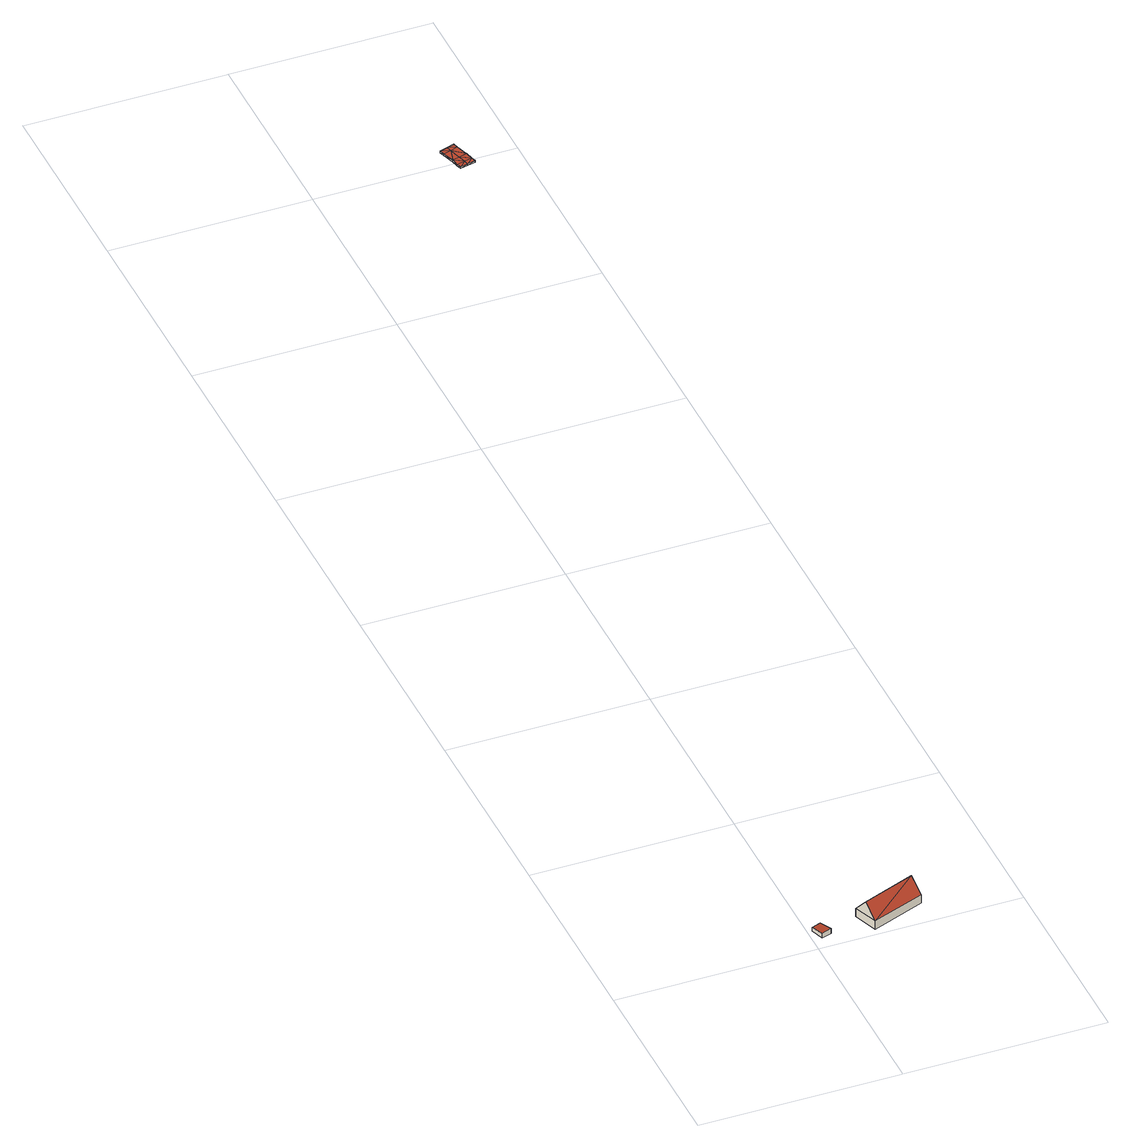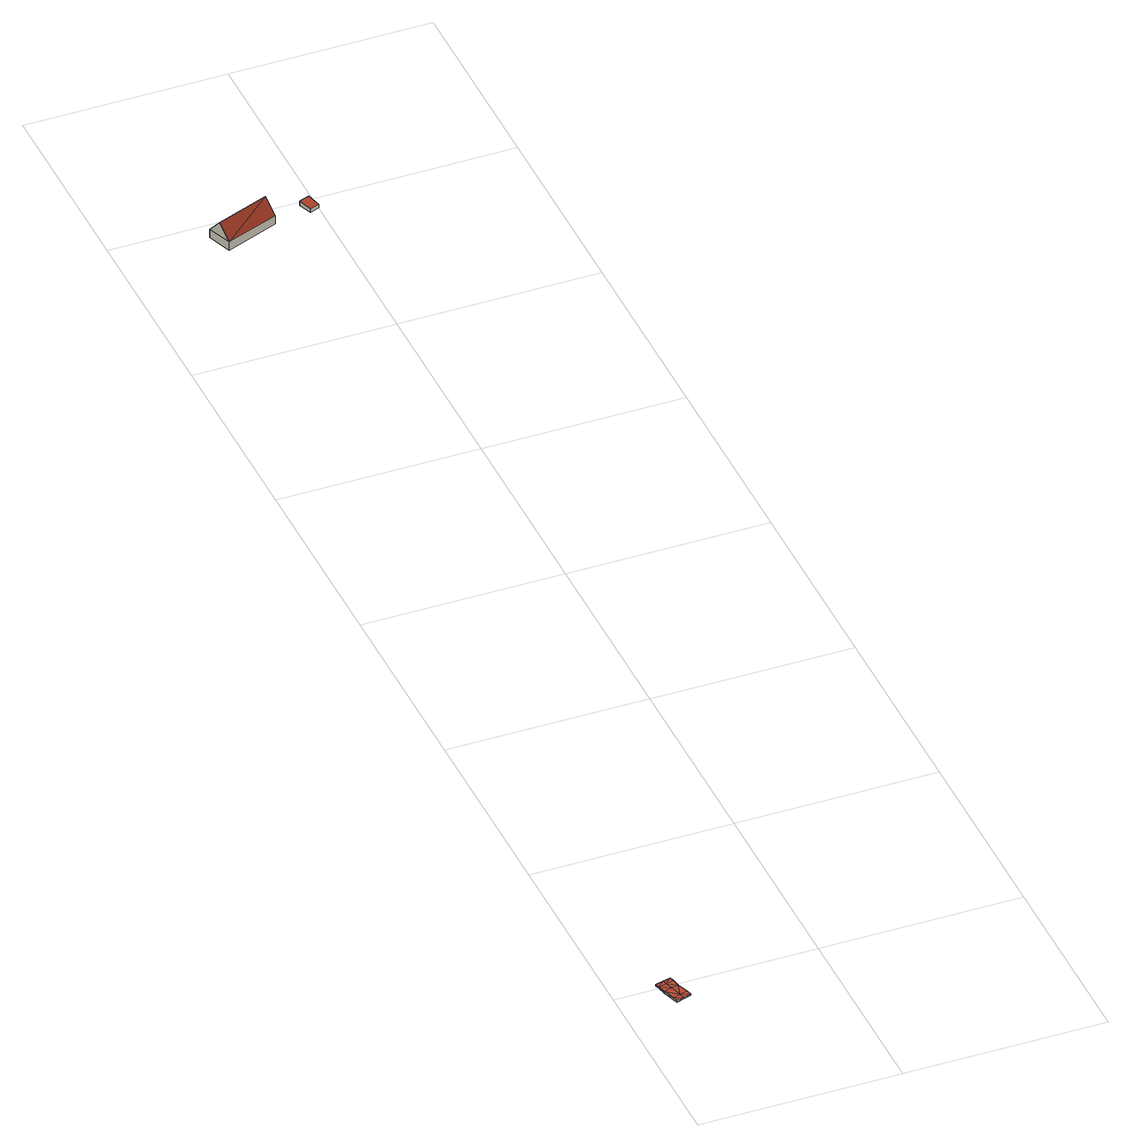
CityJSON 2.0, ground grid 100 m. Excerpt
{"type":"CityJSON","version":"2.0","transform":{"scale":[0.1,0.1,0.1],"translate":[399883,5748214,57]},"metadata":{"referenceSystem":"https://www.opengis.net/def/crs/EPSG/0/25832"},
"CityObjects":{
"building1":{"type":"Building","attributes":{"Gemeindeschluessel":"05515000","Geometrietyp2DReferenz":"3000","function":"51009_1610","roofType":"2100","measuredHeight":2.81},"geometry":[{"type":"Solid","lod":"2","boundaries":[[[[0,1,2,3]],[[4,5,1,0]],[[6,7,5,4]],[[3,2,7,6]],[[4,0,3,6]],[[1,5,7,2]]]],"semantics":{"surfaces":[{"type":"WallSurface"},{"type":"RoofSurface"},{"type":"GroundSurface"}],"values":[[0,0,0,0,1,2]]}}]},
"building2":{"type":"Building","attributes":{"Gemeindeschluessel":"05515000","Geometrietyp2DReferenz":"3000","function":"31001_1000","roofType":"3100","measuredHeight":12.08},"address":[{"country":"Germany","locality":"Münster","thoroughfareNumber":"160","thoroughfareName":"Farwicksheide"}],"geometry":[{"type":"Solid","lod":"2","boundaries":[[[[8,9,10,11]],[[12,13,9,8]],[[14,15,13,12]],[[11,10,15,14]],[[8,16,12]],[[14,17,11]],[[17,16,8]],[[8,11,17]],[[16,17,14]],[[14,12,16]],[[9,13,15,10]]]],"semantics":{"surfaces":[{"type":"WallSurface"},{"type":"RoofSurface"},{"type":"GroundSurface"}],"values":[[0,0,0,0,0,0,1,1,1,1,2]]}}]},
"building3":{"type":"Building","attributes":{"Geometrietyp2DReferenz":"2000","Gemeindeschluessel":"05515000","function":"53001_1800","roofType":"9999","measuredHeight":1},"geometry":[{"type":"Solid","lod":"2","boundaries":[[[[18,19,20]],[[19,21,20]],[[22,23,18]],[[23,19,18]],[[24,25,22]],[[25,23,22]],[[26,27,24]],[[27,25,24]],[[28,29,26]],[[29,27,26]],[[30,31,28]],[[31,29,28]],[[32,33,30]],[[33,31,30]],[[34,35,32]],[[35,33,32]],[[36,37,34]],[[37,35,34]],[[38,39,36]],[[39,37,36]],[[40,41,38]],[[41,39,38]],[[42,43,40]],[[43,41,40]],[[44,45,42]],[[45,43,42]],[[20,21,44]],[[21,45,44]],[[46,21,23]],[[23,21,19]],[[47,46,25]],[[25,46,23]],[[27,47,25]],[[48,47,31]],[[31,47,29]],[[29,47,27]],[[35,48,31]],[[35,31,33]],[[43,45,46]],[[46,45,21]],[[41,43,46]],[[41,46,47]],[[39,41,48]],[[48,41,47]],[[37,39,48]],[[37,48,35]],[[49,22,20]],[[22,18,20]],[[50,24,49]],[[24,22,49]],[[26,24,50]],[[51,30,50]],[[30,28,50]],[[28,26,50]],[[34,30,51]],[[34,32,30]],[[42,49,44]],[[49,20,44]],[[40,49,42]],[[40,50,49]],[[38,51,40]],[[51,50,40]],[[36,51,38]],[[36,34,51]]]],"semantics":{"surfaces":[{"type":"WallSurface"},{"type":"GroundSurface"},{"type":"RoofSurface"}],"values":[[0,0,0,0,0,0,0,0,0,0,0,0,0,0,0,0,0,0,0,0,0,0,0,0,0,0,0,0,1,1,1,1,1,1,1,1,1,1,1,1,1,1,1,1,1,1,2,2,2,2,2,2,2,2,2,2,2,2,2,2,2,2,2,2]]}}]}
},
"vertices":[
[10,102,57],[10,102,36],[33,35,36],[33,35,64],[56,119,57],[56,119,36],[83,54,64],[83,54,36],
[500,233,78],[500,233,31],[235,131,31],[235,131,78],[547,112,78],[547,112,31],[281,10,78],[281,10,31],[523,172,152],[258,70,152],
[740,6124,19],[740,6124,9],[702,6112,19],[702,6112,9],[747,6100,19],[747,6100,9],[766,6040,19],[766,6040,9],[767,6039,19],[767,6039,9],[767,6037,19],[767,6037,9],[776,5999,19],[776,5999,9],[782,5975,19],[782,5975,9],[743,5966,19],[743,5966,9],[704,5957,19],[704,5957,9],[698,5981,19],[698,5981,9],[690,6018,19],[690,6018,9],[671,6076,19],[671,6076,9],[663,6100,19],[663,6100,9],[709,6088,9],[728,6028,9],[737,5990,9],[709,6088,19],[728,6028,19],[737,5990,19]
]}
